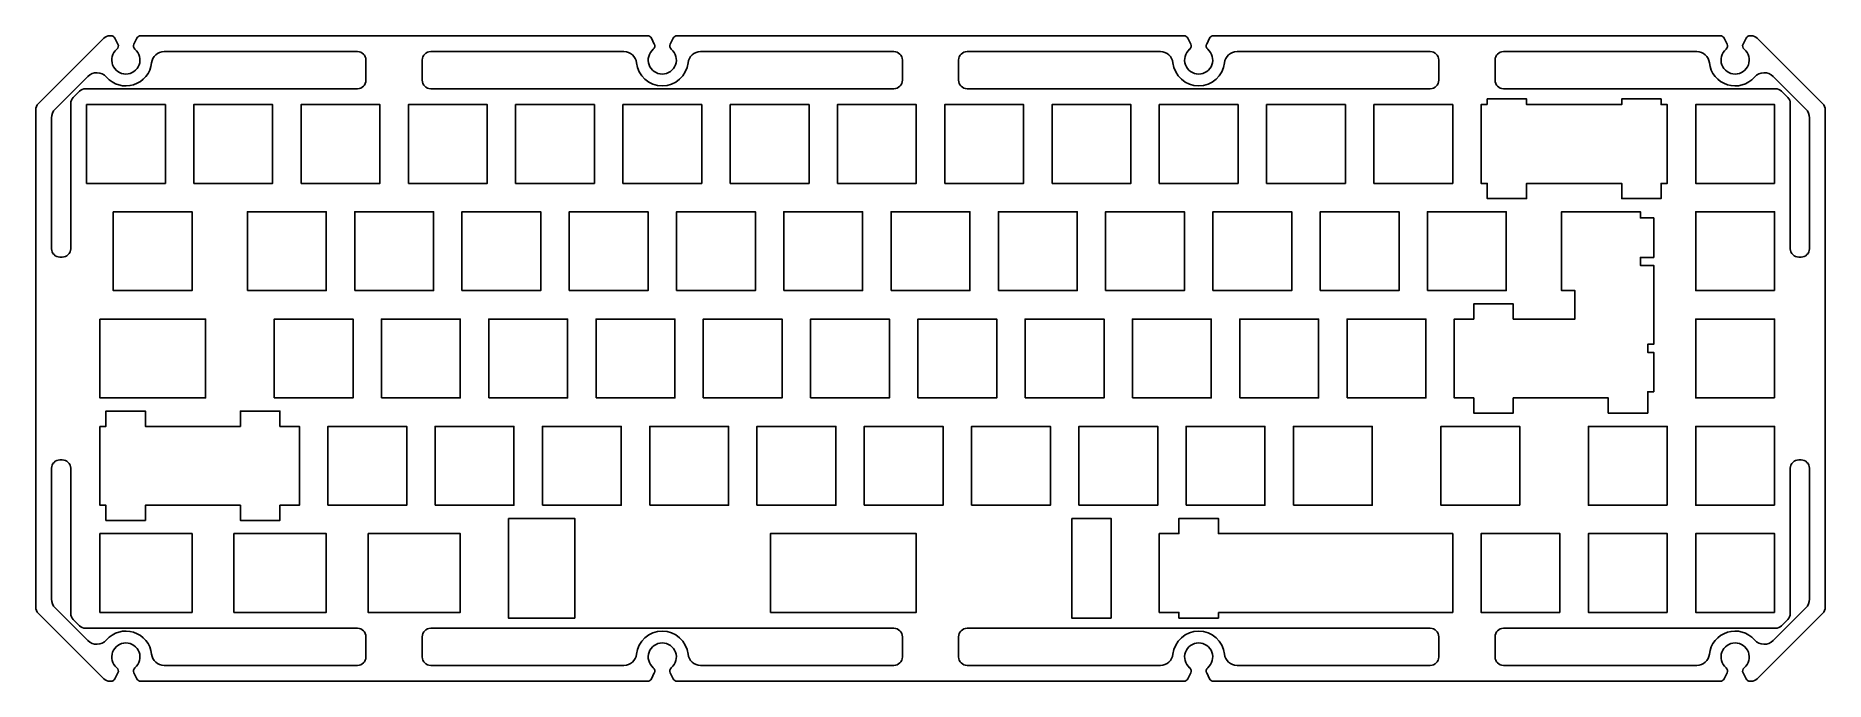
# Model space of a CAD drawing. Header units: millimetres. Extents: x -159 to 159, y -57 to 57.
import ezdxf

# ---------------------------------------------------------------- set-up
doc = ezdxf.new("R2010")
doc.units = ezdxf.units.MM
doc.layers.add('HMKB-65-UNI', color=7, linetype='Continuous')

msp = doc.modelspace()

# ---------------------------------------------------------------- linework, layer by layer
at = {"layer": 'HMKB-65-UNI'}
for p, q in [((-145.75, 57.3), (-145.49, 57.3)), ((-140.26, 57.3), (-50.24, 57.3)), ((-45.01, 57.3), (45.01, 57.3)), ((50.24, 57.3), (140.26, 57.3)), ((145.49, 57.3), (145.75, 57.3)), ((-158.44, 45.24), (-146.81, 56.86)), ((-144.82, 56.89), (-144.29, 55.83)), ((-141.46, 55.83), (-140.93, 56.89)), ((-101.75, 54.5), (-136.07, 54.5)), ((-88.75, 54.5), (-54.43, 54.5)), ((-49.57, 56.89), (-49.04, 55.83)), ((-46.21, 55.83), (-45.68, 56.89)), ((-40.82, 54.5), (-6.5, 54.5)), ((40.82, 54.5), (6.5, 54.5)), ((45.68, 56.89), (46.21, 55.83)), ((49.04, 55.83), (49.57, 56.89)), ((88.75, 54.5), (54.43, 54.5)), ((136.07, 54.5), (101.75, 54.5)), ((140.93, 56.89), (141.46, 55.83)), ((144.29, 55.83), (144.82, 56.89)), ((146.81, 56.86), (158.44, 45.24)), ((-100.25, 49.4), (-100.25, 53)), ((-90.25, 49.4), (-90.25, 53)), ((-5, 53), (-5, 49.4)), ((5, 53), (5, 49.4)), ((90.25, 49.4), (90.25, 53)), ((100.25, 53), (100.25, 49.4)), ((-149.63, 50.09), (-155.42, 44.3)), ((-150.05, 47.9), (-101.75, 47.9)), ((-6.5, 47.9), (-88.75, 47.9)), ((6.5, 47.9), (88.75, 47.9)), ((101.75, 47.9), (150.05, 47.9)), ((155.42, 44.3), (149.63, 50.09)), ((-152.68, 19.5), (-152.68, 45.28)), ((-152.24, 46.34), (-151.11, 47.46)), ((151.11, 47.46), (152.24, 46.34)), ((152.68, 45.28), (152.68, 19.5)), ((-158.87, -44.18), (-158.87, 44.18)), ((-156.07, 42.71), (-156.07, 19.5)), ((156.08, 19.5), (156.08, 42.71)), ((158.87, 44.18), (158.87, -44.18)), ((-154.58, 18), (-154.18, 18)), ((154.18, 18), (154.58, 18)), ((-154.18, -18), (-154.58, -18)), ((154.18, -18), (154.58, -18)), ((-156.07, -19.5), (-156.07, -42.71)), ((-152.68, -45.28), (-152.68, -19.5)), ((152.68, -45.28), (152.68, -19.5)), ((156.08, -19.5), (156.08, -42.71)), ((-155.42, -44.3), (-149.63, -50.09)), ((155.42, -44.3), (149.63, -50.09)), ((-146.81, -56.86), (-158.44, -45.24)), ((-151.11, -47.46), (-152.24, -46.34)), ((158.44, -45.24), (146.81, -56.86)), ((151.11, -47.46), (152.24, -46.34)), ((-101.75, -47.9), (-150.05, -47.9)), ((-100.25, -53), (-100.25, -49.4)), ((-90.25, -53), (-90.25, -49.4)), ((-88.75, -47.9), (-6.5, -47.9)), ((-5, -49.4), (-5, -53)), ((5, -49.4), (5, -53)), ((88.75, -47.9), (6.5, -47.9)), ((90.25, -53), (90.25, -49.4)), ((100.25, -53), (100.25, -49.4)), ((101.75, -47.9), (150.05, -47.9)), ((-144.29, -55.83), (-144.82, -56.89)), ((-140.93, -56.89), (-141.46, -55.83)), ((-136.07, -54.5), (-101.75, -54.5)), ((-54.43, -54.5), (-88.75, -54.5)), ((-49.04, -55.83), (-49.57, -56.89)), ((-45.68, -56.89), (-46.21, -55.83)), ((-6.5, -54.5), (-40.82, -54.5)), ((6.5, -54.5), (40.82, -54.5)), ((46.21, -55.83), (45.68, -56.89)), ((49.57, -56.89), (49.04, -55.83)), ((54.43, -54.5), (88.75, -54.5)), ((136.07, -54.5), (101.75, -54.5)), ((141.46, -55.83), (140.93, -56.89)), ((144.82, -56.89), (144.29, -55.83)), ((-145.49, -57.3), (-145.75, -57.3)), ((-50.24, -57.3), (-140.26, -57.3)), ((45.01, -57.3), (-45.01, -57.3)), ((140.26, -57.3), (50.24, -57.3)), ((145.75, -57.3), (145.49, -57.3))]:
    msp.add_line(p, q, dxfattribs=at)
for points in [[(-149.87, 45.1), (-149.87, 31.1), (-135.87, 31.1), (-135.87, 45.1)], [(-130.82, 31.1), (-116.82, 31.1), (-116.82, 45.1), (-130.82, 45.1)], [(-111.77, 31.1), (-97.77, 31.1), (-97.77, 45.1), (-111.77, 45.1)], [(-92.72, 31.1), (-78.72, 31.1), (-78.72, 45.1), (-92.72, 45.1)], [(-73.67, 31.1), (-59.67, 31.1), (-59.67, 45.1), (-73.67, 45.1)], [(-54.62, 31.1), (-40.62, 31.1), (-40.62, 45.1), (-54.62, 45.1)], [(-35.57, 31.1), (-21.57, 31.1), (-21.57, 45.1), (-35.57, 45.1)], [(-16.52, 31.1), (-2.52, 31.1), (-2.52, 45.1), (-16.52, 45.1)], [(2.53, 31.1), (16.53, 31.1), (16.53, 45.1), (2.53, 45.1)], [(21.58, 31.1), (35.58, 31.1), (35.58, 45.1), (21.58, 45.1)], [(40.63, 31.1), (54.63, 31.1), (54.63, 45.1), (40.63, 45.1)], [(59.68, 31.1), (73.68, 31.1), (73.68, 45.1), (59.68, 45.1)], [(78.73, 31.1), (92.73, 31.1), (92.73, 45.1), (78.73, 45.1)], [(98.86, 45.1), (98.86, 46.1), (105.86, 46.1), (105.86, 45.1), (122.74, 45.1), (122.74, 46.1), (129.74, 46.1), (129.74, 45.1), (130.82, 45.1), (130.82, 31.1), (129.74, 31.1), (129.74, 28.4), (122.74, 28.4), (122.74, 31.1), (105.86, 31.1), (105.86, 28.4), (98.86, 28.4), (98.86, 31.1), (97.77, 31.1), (97.77, 45.1)], [(149.88, 31.1), (149.88, 45.1), (135.88, 45.1), (135.88, 31.1)], [(-145.11, 26.05), (-145.11, 12.05), (-131.11, 12.05), (-131.11, 26.05)], [(-121.3, 12.05), (-107.3, 12.05), (-107.3, 26.05), (-121.3, 26.05)], [(-102.25, 12.05), (-88.25, 12.05), (-88.25, 26.05), (-102.25, 26.05)], [(-83.2, 12.05), (-69.2, 12.05), (-69.2, 26.05), (-83.2, 26.05)], [(-64.15, 12.05), (-50.15, 12.05), (-50.15, 26.05), (-64.15, 26.05)], [(-45.1, 12.05), (-31.1, 12.05), (-31.1, 26.05), (-45.1, 26.05)], [(-26.05, 12.05), (-12.05, 12.05), (-12.05, 26.05), (-26.05, 26.05)], [(-7, 12.05), (7, 12.05), (7, 26.05), (-7, 26.05)], [(12.05, 12.05), (26.05, 12.05), (26.05, 26.05), (12.05, 26.05)], [(31.1, 12.05), (45.1, 12.05), (45.1, 26.05), (31.1, 26.05)], [(50.15, 12.05), (64.15, 12.05), (64.15, 26.05), (50.15, 26.05)], [(69.2, 12.05), (83.2, 12.05), (83.2, 26.05), (69.2, 26.05)], [(88.25, 12.05), (102.25, 12.05), (102.25, 26.05), (88.25, 26.05)], [(127.36, -9.7), (120.36, -9.7), (120.36, -7), (103.48, -7), (103.48, -9.7), (96.48, -9.7), (96.48, -7), (93.01, -7), (93.01, 7), (96.48, 7), (96.48, 9.7), (103.48, 9.7), (103.48, 7), (114.44, 7), (114.44, 12.05), (112.06, 12.05), (112.06, 26.05), (126.06, 26.05), (126.06, 24.96), (128.44, 24.96), (128.44, 17.96), (126.06, 17.96), (126.06, 16.53), (128.44, 16.53), (128.44, 2.52), (127.36, 2.53), (127.36, 1.09), (128.44, 1.09), (128.44, -5.91), (127.36, -5.91)], [(149.88, 12.05), (149.88, 26.05), (135.88, 26.05), (135.88, 12.05)], [(-147.49, 7), (-147.49, -7), (-128.73, -7), (-128.73, 7)], [(-116.54, -7), (-102.54, -7), (-102.54, 7), (-116.54, 7)], [(-97.49, -7), (-83.49, -7), (-83.49, 7), (-97.49, 7)], [(-78.44, -7), (-64.44, -7), (-64.44, 7), (-78.44, 7)], [(-59.39, -7), (-45.39, -7), (-45.39, 7), (-59.39, 7)], [(-40.34, -7), (-26.34, -7), (-26.34, 7), (-40.34, 7)], [(-21.29, -7), (-7.29, -7), (-7.29, 7), (-21.29, 7)], [(-2.24, -7), (11.76, -7), (11.76, 7), (-2.24, 7)], [(16.81, -7), (30.81, -7), (30.81, 7), (16.81, 7)], [(35.86, -7), (49.86, -7), (49.86, 7), (35.86, 7)], [(54.91, -7), (68.91, -7), (68.91, 7), (54.91, 7)], [(73.96, -7), (87.96, -7), (87.96, 7), (73.96, 7)], [(149.88, -7), (149.88, 7), (135.88, 7), (135.88, -7)], [(-147.49, -12.05), (-147.49, -26.05), (-146.41, -26.05), (-146.41, -28.75), (-139.41, -28.75), (-139.41, -26.05), (-122.53, -26.05), (-122.53, -28.75), (-115.53, -28.75), (-115.53, -26.05), (-112.06, -26.05), (-112.06, -12.05), (-115.53, -12.05), (-115.53, -9.35), (-122.53, -9.35), (-122.53, -12.05), (-139.41, -12.05), (-139.41, -9.35), (-146.41, -9.35), (-146.41, -12.05)], [(-107.01, -26.05), (-93.01, -26.05), (-93.01, -12.05), (-107.01, -12.05)], [(-87.96, -26.05), (-73.96, -26.05), (-73.96, -12.05), (-87.96, -12.05)], [(-68.91, -26.05), (-54.91, -26.05), (-54.91, -12.05), (-68.91, -12.05)], [(-49.86, -26.05), (-35.86, -26.05), (-35.86, -12.05), (-49.86, -12.05)], [(-30.81, -26.05), (-16.81, -26.05), (-16.81, -12.05), (-30.81, -12.05)], [(-11.76, -26.05), (2.24, -26.05), (2.24, -12.05), (-11.76, -12.05)], [(7.29, -26.05), (21.29, -26.05), (21.29, -12.05), (7.29, -12.05)], [(26.34, -26.05), (40.34, -26.05), (40.34, -12.05), (26.34, -12.05)], [(45.39, -26.05), (59.39, -26.05), (59.39, -12.05), (45.39, -12.05)], [(64.44, -26.05), (78.44, -26.05), (78.44, -12.05), (64.44, -12.05)], [(104.63, -26.05), (104.63, -12.05), (90.63, -12.05), (90.63, -26.05)], [(130.82, -26.05), (130.82, -12.05), (116.83, -12.05), (116.83, -26.05)], [(149.88, -26.05), (149.88, -12.05), (135.88, -12.05), (135.88, -26.05)], [(-74.94, -28.4), (-74.94, -46.1), (-63.18, -46.1), (-63.18, -28.4)], [(25.08, -28.4), (25.08, -46.1), (32.07, -46.1), (32.07, -28.4)], [(51.12, -45.1), (51.12, -46.1), (44.12, -46.1), (44.12, -45.1), (40.63, -45.1), (40.63, -31.1), (44.12, -31.1), (44.12, -28.4), (51.12, -28.4), (51.12, -31.1), (92.73, -31.1), (92.73, -45.1)], [(-147.49, -31.1), (-147.49, -45.1), (-131.11, -45.1), (-131.11, -31.1)], [(-123.68, -31.1), (-123.68, -45.1), (-107.3, -45.1), (-107.3, -31.1)], [(-99.87, -31.1), (-99.87, -45.1), (-83.49, -45.1), (-83.49, -31.1)], [(-28.43, -45.1), (-2.52, -45.1), (-2.52, -31.1), (-28.43, -31.1)], [(111.78, -45.1), (111.78, -31.1), (97.77, -31.1), (97.77, -45.1)], [(130.82, -45.1), (130.82, -31.1), (116.83, -31.1), (116.83, -45.1)], [(149.88, -45.1), (149.88, -31.1), (135.88, -31.1), (135.88, -45.1)]]:
    msp.add_lwpolyline(points, close=True, dxfattribs=at)
at = {"layer": 'HMKB-65-UNI', "extrusion": (0, 0, -1)}
for centre, radius, start, end in [((145.75, 55.8), 1.5, 45, 90), ((145.49, 56.55), 0.75, 90, 153.4349), ((140.26, 56.55), 0.75, 26.5651, 90), ((50.24, 56.55), 0.75, 90, 153.4349), ((45.01, 56.55), 0.75, 26.5651, 90), ((-45.01, 56.55), 0.75, 90, 153.4349), ((-50.24, 56.55), 0.75, 26.5651, 90), ((-140.26, 56.55), 0.75, 90, 153.4349), ((-145.49, 56.55), 0.75, 26.5651, 90), ((-145.75, 55.8), 1.5, 90, 135), ((144.96, 55.49), 0.75, 153.4349, 230.0926), ((140.79, 55.49), 0.75, 309.9074, 26.5651), ((88.75, 53), 1.5, 0, 90), ((54.43, 52.25), 2.25, 90, 173.7141), ((49.71, 55.49), 0.75, 153.4349, 230.0926), ((45.54, 55.49), 0.75, 309.9074, 26.5651), ((40.82, 52.25), 2.25, 6.2859, 90), ((6.5, 53), 1.5, 90, 180), ((-45.54, 55.49), 0.75, 153.4349, 230.0926), ((-49.71, 55.49), 0.75, 309.9074, 26.5651), ((-140.79, 55.49), 0.75, 153.4349, 230.0926), ((-144.96, 55.49), 0.75, 309.9074, 26.5651), ((142.88, 53), 4.6, 186.2859, 318.896), ((-47.63, 53), 4.6, 186.2859, 353.7141), ((-142.88, 53), 4.6, 221.104, 353.7141), ((150.05, 46.4), 1.5, 45, 90), ((88.75, 49.4), 1.5, 270, 0), ((6.5, 49.4), 1.5, 180, 270), ((-150.05, 46.4), 1.5, 90, 135), ((157.37, 44.18), 1.5, 0, 45), ((151.17, 45.28), 1.5, 0, 45), ((-151.18, 45.28), 1.5, 135, 180), ((-157.37, 44.18), 1.5, 135, 180), ((-154.18, -19.5), 1.5, 0, 90), ((-154.58, -19.5), 1.5, 90, 180), ((157.37, -44.18), 1.5, 315, 0), ((-153.83, -42.71), 2.25, 180, 225), ((-157.37, -44.18), 1.5, 180, 225), ((151.17, -45.28), 1.5, 315, 0), ((150.05, -46.4), 1.5, 270, 315), ((142.88, -53), 4.6, 41.104, 173.7141), ((88.75, -49.4), 1.5, 360, 90), ((6.5, -49.4), 1.5, 90, 180), ((-47.63, -53), 4.6, 6.2859, 173.7141), ((-101.75, -49.4), 1.5, 0, 90), ((-148.04, -48.5), 2.25, 225, 318.896), ((88.75, -53), 1.5, 270, 0), ((54.43, -52.25), 2.25, 186.2859, 270), ((40.82, -52.25), 2.25, 270, 353.7141), ((6.5, -53), 1.5, 180, 270), ((-101.75, -53), 1.5, 270, 360), ((-136.07, -52.25), 2.25, 186.2859, 270), ((145.75, -55.8), 1.5, 270, 315), ((145.49, -56.55), 0.75, 206.5651, 270), ((144.96, -55.49), 0.75, 129.9074, 206.5651), ((140.79, -55.49), 0.75, 333.4349, 50.0926), ((140.26, -56.55), 0.75, 270, 333.4349), ((50.24, -56.55), 0.75, 206.5651, 270), ((49.71, -55.49), 0.75, 129.9074, 206.5651), ((45.54, -55.49), 0.75, 333.4349, 50.0926), ((45.01, -56.55), 0.75, 270, 333.4349), ((-45.01, -56.55), 0.75, 206.5651, 270), ((-45.54, -55.49), 0.75, 129.9074, 206.5651), ((-49.71, -55.49), 0.75, 333.4349, 50.0926), ((-50.24, -56.55), 0.75, 270, 333.4349), ((-140.26, -56.55), 0.75, 206.5651, 270), ((-140.79, -55.49), 0.75, 129.9074, 206.5651), ((-144.96, -55.49), 0.75, 333.4349, 50.0926), ((-145.49, -56.55), 0.75, 270, 333.4349), ((-145.75, -55.8), 1.5, 225, 270)]:
    msp.add_arc(centre, radius, start, end, dxfattribs=at)
at = {"layer": 'HMKB-65-UNI'}
for centre, radius, start, end in [((-142.88, 53), 2.5, 129.9074, 50.0926), ((-136.07, 52.25), 2.25, 90, 173.7141), ((-101.75, 53), 1.5, 360, 90), ((-47.63, 53), 2.5, 129.9074, 50.0926), ((6.5, 53), 1.5, 90, 180), ((40.82, 52.25), 2.25, 6.2859, 90), ((47.62, 53), 2.5, 129.9074, 50.0926), ((54.43, 52.25), 2.25, 90, 173.7141), ((88.75, 53), 1.5, 360, 90), ((101.75, 53), 1.5, 90, 180), ((136.07, 52.25), 2.25, 6.2859, 90), ((142.88, 53), 2.5, 129.9074, 50.0926), ((-47.63, 53), 4.6, 186.2859, 353.7141), ((-148.04, 48.5), 2.25, 41.104, 135), ((-101.75, 49.4), 1.5, 270, 360), ((6.5, 49.4), 1.5, 180, 270), ((88.75, 49.4), 1.5, 270, 360), ((101.75, 49.4), 1.5, 180, 270), ((148.04, 48.5), 2.25, 45, 138.896), ((-153.83, 42.71), 2.25, 135, 180), ((153.83, 42.71), 2.25, 0, 45), ((-154.58, 19.5), 1.5, 180, 270), ((-154.18, 19.5), 1.5, 270, 360), ((154.18, 19.5), 1.5, 180, 270), ((154.58, 19.5), 1.5, 270, 0), ((-154.58, -19.5), 1.5, 90, 180), ((-154.18, -19.5), 1.5, 0, 90), ((-153.83, -42.71), 2.25, 180, 225), ((150.05, -46.4), 1.5, 270, 315), ((151.17, -45.28), 1.5, 315, 0), ((-148.04, -48.5), 2.25, 225, 318.896), ((-142.88, -53), 2.5, 309.9074, 230.0926), ((-101.75, -49.4), 1.5, 360, 90), ((-47.63, -53), 4.6, 6.2859, 173.7141), ((-47.63, -53), 2.5, 309.9074, 230.0926), ((6.5, -49.4), 1.5, 90, 180), ((47.62, -53), 2.5, 309.9074, 230.0926), ((88.75, -49.4), 1.5, 0, 90), ((142.88, -53), 4.6, 41.104, 173.7141), ((142.88, -53), 2.5, 309.9074, 230.0926), ((-136.07, -52.25), 2.25, 186.2859, 270), ((-101.75, -53), 1.5, 270, 360), ((6.5, -53), 1.5, 180, 270), ((40.82, -52.25), 2.25, 270, 353.7141), ((54.43, -52.25), 2.25, 186.2859, 270), ((88.75, -53), 1.5, 270, 0)]:
    msp.add_arc(centre, radius, start, end, dxfattribs=at)

doc.saveas('drawing.dxf')
